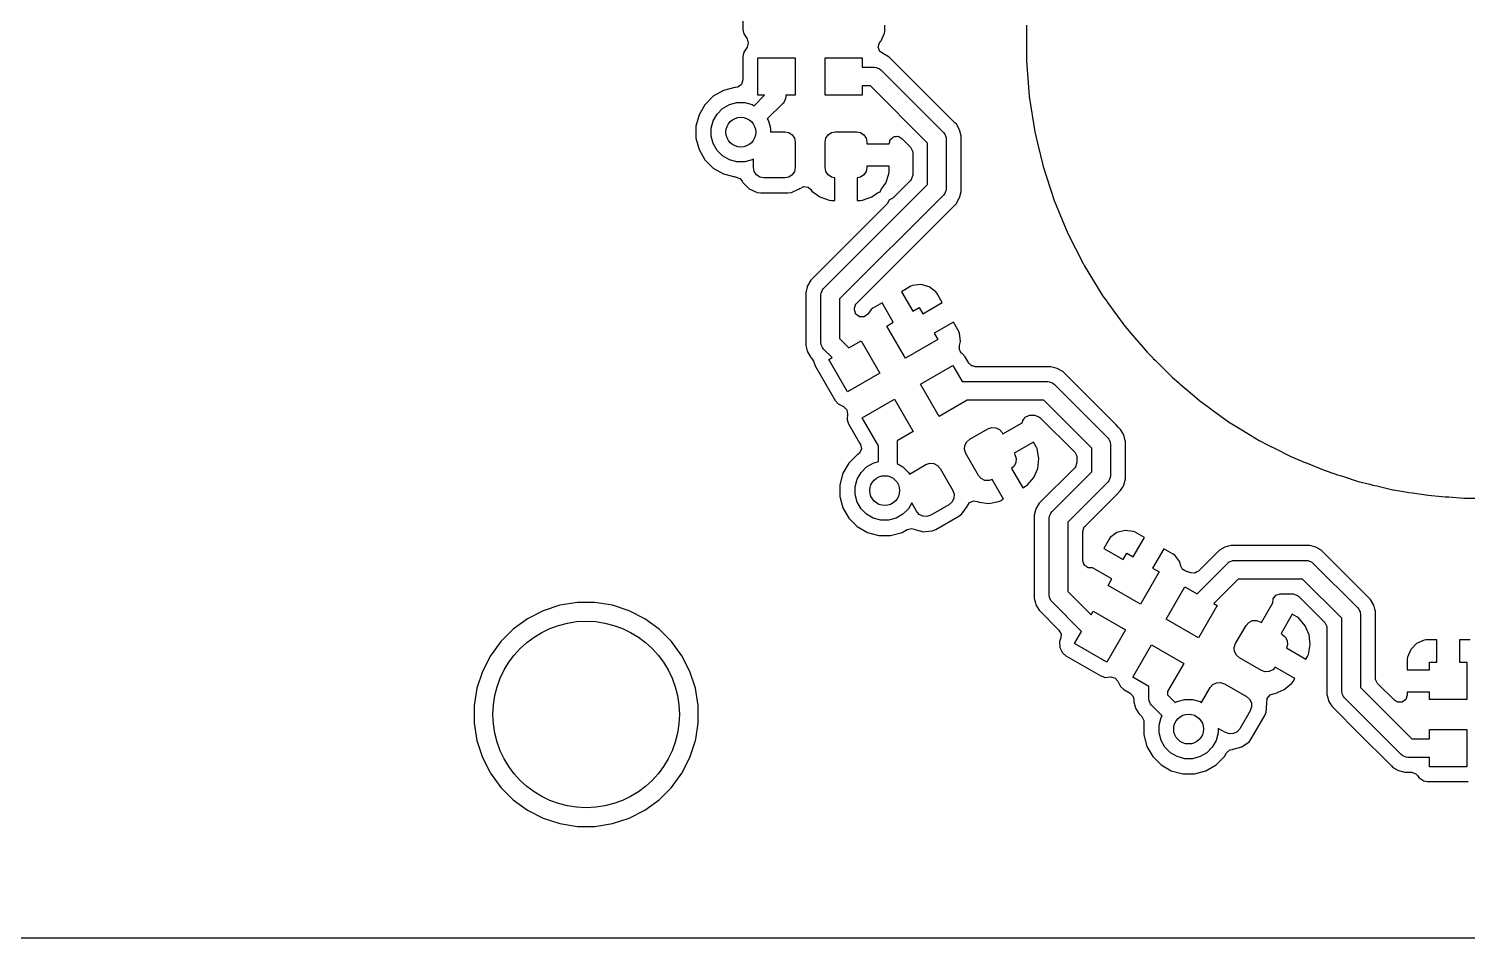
# Model space of a CAD drawing. Extents: x 0.79 to 7.64, y -5.35 to -0.98.
# Drawn here: x 6.399 to 7.158, y -5.354 to -4.874 of the extents above; entities that cross this region are included whole.
import ezdxf

# ---------------------------------------------------------------- set-up
doc = ezdxf.new("R2010")
doc.units = 0
doc.header["$MEASUREMENT"] = 0
doc.layers.add('BLACK', color=7, linetype='CONTINUOUS')

msp = doc.modelspace()

# ---------------------------------------------------------------- linework, layer by layer
at = {"layer": 'BLACK', "linetype": 'CONTINUOUS'}
for p, q in [((6.77557, -4.85355), (6.77557, -4.87479)), ((6.77557, -4.87479), (6.77557, -4.87479)), ((6.77557, -4.87479), (6.77603, -4.8771)), ((6.77603, -4.8771), (6.77603, -4.8771)), ((6.77603, -4.8771), (6.77779, -4.87972)), ((6.8485, -4.88081), (6.85028, -4.87677)), ((6.85028, -4.87677), (6.85039, -4.87578)), ((6.85039, -4.87578), (6.85039, -4.87245)), ((6.85039, -4.87578), (6.85039, -4.87578)), ((6.92518, -4.87246), (6.92518, -4.89133)), ((6.77603, -4.88668), (6.77557, -4.88899)), ((6.77779, -4.88406), (6.77603, -4.88668)), ((6.77603, -4.88668), (6.77603, -4.88668)), ((6.77779, -4.87972), (6.77844, -4.88204)), ((6.77844, -4.88204), (6.77779, -4.88406)), ((6.84701, -4.88412), (6.84763, -4.88179)), ((6.84787, -4.88637), (6.84701, -4.88412)), ((6.84763, -4.88179), (6.84814, -4.88116)), ((6.84962, -4.88751), (6.84787, -4.88637)), ((6.84814, -4.88116), (6.8485, -4.88081)), ((6.77557, -4.88899), (6.77557, -4.88899)), ((6.77557, -4.88899), (6.77557, -4.90144)), ((6.78346, -4.90945), (6.78346, -4.88976)), ((6.78346, -4.88976), (6.80315, -4.88976)), ((6.80315, -4.88976), (6.80315, -4.90945)), ((6.8189, -4.90945), (6.8189, -4.88976)), ((6.8189, -4.88976), (6.83858, -4.88976)), ((6.83858, -4.88976), (6.83858, -4.89469)), ((6.84959, -4.88757), (6.84962, -4.88751)), ((6.84983, -4.88766), (6.84959, -4.88757)), ((6.85275, -4.88935), (6.84983, -4.88766)), ((6.88582, -4.92242), (6.85275, -4.88935)), ((6.85275, -4.88935), (6.85275, -4.88935)), ((6.85275, -4.88935), (6.85275, -4.88935)), ((6.85275, -4.88935), (6.85275, -4.88935)), ((6.92518, -4.89133), (6.92665, -4.91006)), ((6.77557, -4.90144), (6.77483, -4.90373)), ((6.83858, -4.89469), (6.84488, -4.89469)), ((6.84488, -4.89469), (6.84584, -4.89478)), ((6.84584, -4.89478), (6.84584, -4.89478)), ((6.84584, -4.89478), (6.84636, -4.89499)), ((6.84636, -4.89499), (6.84762, -4.89551)), ((6.84762, -4.89551), (6.84762, -4.89551)), ((6.84762, -4.89551), (6.84836, -4.89613)), ((6.84836, -4.89613), (6.88143, -4.9292)), ((6.76535, -4.90695), (6.75996, -4.91006)), ((6.77137, -4.90534), (6.76535, -4.90695)), ((6.77167, -4.90534), (6.77137, -4.90534)), ((6.77288, -4.90515), (6.77167, -4.90534)), ((6.77483, -4.90373), (6.77288, -4.90515)), ((6.7815, -4.91501), (6.78705, -4.90945)), ((6.78705, -4.90945), (6.78346, -4.90945)), ((6.80315, -4.90945), (6.79823, -4.90945)), ((6.79823, -4.90945), (6.79823, -4.91016)), ((6.83858, -4.90945), (6.8189, -4.90945)), ((6.84284, -4.90453), (6.83858, -4.90453)), ((6.83858, -4.90453), (6.83858, -4.90945)), ((6.87303, -4.93472), (6.84284, -4.90453)), ((6.75556, -4.91447), (6.75245, -4.91986)), ((6.75996, -4.91006), (6.75556, -4.91447)), ((6.76199, -4.9194), (6.76489, -4.91649)), ((6.76489, -4.91649), (6.76845, -4.91443)), ((6.76845, -4.91443), (6.77242, -4.91337)), ((6.77242, -4.91337), (6.77654, -4.91337)), ((6.77654, -4.91337), (6.78051, -4.91443)), ((6.78051, -4.91443), (6.7815, -4.91501)), ((6.79679, -4.91364), (6.78846, -4.92196)), ((6.7974, -4.91289), (6.79679, -4.91364)), ((6.79813, -4.91112), (6.7974, -4.91289)), ((6.7974, -4.91289), (6.7974, -4.91289)), ((6.79823, -4.91016), (6.79813, -4.91112)), ((6.92665, -4.91006), (6.92666, -4.91014)), ((6.92666, -4.91014), (6.92666, -4.91014)), ((6.92666, -4.91014), (6.92961, -4.92878)), ((6.75245, -4.91986), (6.75084, -4.92587)), ((6.75887, -4.92693), (6.75993, -4.92296)), ((6.75993, -4.92296), (6.76199, -4.9194)), ((6.78846, -4.92196), (6.78903, -4.92296)), ((6.78903, -4.92296), (6.79009, -4.92693)), ((6.88739, -4.924), (6.88582, -4.92242)), ((6.88582, -4.92242), (6.88582, -4.92242)), ((6.88821, -4.92481), (6.88739, -4.924)), ((6.75084, -4.92587), (6.75084, -4.93209)), ((6.75084, -4.93209), (6.75245, -4.93811)), ((6.75887, -4.93104), (6.75887, -4.92693)), ((6.75993, -4.93501), (6.75887, -4.93104)), ((6.79009, -4.92693), (6.79009, -4.92874)), ((6.79009, -4.92874), (6.79764, -4.92874)), ((6.79764, -4.92874), (6.79975, -4.92916)), ((6.79975, -4.92916), (6.80154, -4.93035)), ((6.80154, -4.93035), (6.80273, -4.93214)), ((6.80273, -4.93214), (6.80315, -4.93425)), ((6.8189, -4.93425), (6.81932, -4.93214)), ((6.81932, -4.93214), (6.82051, -4.93035)), ((6.82051, -4.93035), (6.8223, -4.92916)), ((6.8223, -4.92916), (6.82441, -4.92874)), ((6.82441, -4.92874), (6.83543, -4.92874)), ((6.83543, -4.92874), (6.83754, -4.92916)), ((6.83754, -4.92916), (6.83933, -4.93035)), ((6.83933, -4.93035), (6.84053, -4.93214)), ((6.84053, -4.93214), (6.84094, -4.93425)), ((6.8535, -4.93272), (6.85424, -4.93219)), ((6.85424, -4.93219), (6.85488, -4.93154)), ((6.85488, -4.93154), (6.85519, -4.93149)), ((6.85519, -4.93149), (6.85545, -4.93131)), ((6.85545, -4.93131), (6.85636, -4.93131)), ((6.85636, -4.93131), (6.85726, -4.93116)), ((6.85726, -4.93116), (6.85754, -4.93131)), ((6.85754, -4.93131), (6.85786, -4.93131)), ((6.85786, -4.93131), (6.85941, -4.93226)), ((6.85941, -4.93226), (6.864, -4.93684)), ((6.88143, -4.9292), (6.88204, -4.92994)), ((6.88204, -4.92994), (6.88204, -4.92994)), ((6.88204, -4.92994), (6.88248, -4.93098)), ((6.88248, -4.93098), (6.88278, -4.93172)), ((6.88278, -4.93172), (6.88278, -4.93172)), ((6.88278, -4.93172), (6.88287, -4.93268)), ((6.88989, -4.92773), (6.88821, -4.92481)), ((6.89077, -4.93099), (6.88989, -4.92773)), ((6.89077, -4.96035), (6.89077, -4.93099)), ((6.92961, -4.92878), (6.92961, -4.92878)), ((6.92961, -4.92878), (6.93107, -4.93486)), ((6.75245, -4.93811), (6.75556, -4.9435)), ((6.76199, -4.93857), (6.75993, -4.93501)), ((6.76489, -4.94148), (6.76199, -4.93857)), ((6.80315, -4.93425), (6.80315, -4.94764)), ((6.8189, -4.94764), (6.8189, -4.93425)), ((6.84094, -4.93425), (6.84094, -4.93504)), ((6.84094, -4.93504), (6.85276, -4.93504)), ((6.85276, -4.93501), (6.85304, -4.93415)), ((6.85276, -4.93504), (6.85276, -4.93501)), ((6.85276, -4.93504), (6.85276, -4.93504)), ((6.85304, -4.93415), (6.85318, -4.93324)), ((6.85318, -4.93324), (6.8534, -4.93302)), ((6.8534, -4.93302), (6.8535, -4.93272)), ((6.864, -4.93684), (6.86509, -4.93899)), ((6.86509, -4.93899), (6.86514, -4.9396)), ((6.86514, -4.9396), (6.86514, -4.95174)), ((6.87303, -4.95662), (6.87303, -4.93472)), ((6.88287, -4.93268), (6.88287, -4.95866)), ((6.93107, -4.93486), (6.93402, -4.94713)), ((6.75556, -4.9435), (6.75996, -4.9479)), ((6.76845, -4.94353), (6.76489, -4.94148)), ((6.77242, -4.9446), (6.76845, -4.94353)), ((6.77654, -4.9446), (6.77242, -4.9446)), ((6.78051, -4.94353), (6.77654, -4.9446)), ((6.7811, -4.94319), (6.78051, -4.94353)), ((6.7811, -4.94764), (6.7811, -4.94319)), ((6.85276, -4.94685), (6.84094, -4.94685)), ((6.84094, -4.94685), (6.84094, -4.94764)), ((6.85276, -4.94972), (6.85276, -4.94685)), ((6.85276, -4.94685), (6.85276, -4.94685)), ((6.93402, -4.94713), (6.93985, -4.96508)), ((6.75996, -4.9479), (6.76535, -4.95101)), ((6.76535, -4.95101), (6.77137, -4.95262)), ((6.77137, -4.95262), (6.77166, -4.95262)), ((6.77166, -4.95262), (6.77396, -4.95337)), ((6.77396, -4.95337), (6.7752, -4.95487)), ((6.7752, -4.95487), (6.77546, -4.95545)), ((6.78152, -4.94975), (6.7811, -4.94764)), ((6.78272, -4.95154), (6.78152, -4.94975)), ((6.7845, -4.95273), (6.78272, -4.95154)), ((6.78661, -4.95315), (6.7845, -4.95273)), ((6.79764, -4.95315), (6.78661, -4.95315)), ((6.79975, -4.95273), (6.79764, -4.95315)), ((6.80154, -4.95154), (6.79975, -4.95273)), ((6.80273, -4.94975), (6.80154, -4.95154)), ((6.80315, -4.94764), (6.80273, -4.94975)), ((6.81932, -4.94975), (6.8189, -4.94764)), ((6.82051, -4.95154), (6.81932, -4.94975)), ((6.8223, -4.95273), (6.82051, -4.95154)), ((6.82402, -4.95307), (6.8223, -4.95273)), ((6.82402, -4.96496), (6.82402, -4.95307)), ((6.83754, -4.95273), (6.83583, -4.95307)), ((6.83583, -4.95307), (6.83583, -4.96496)), ((6.83933, -4.95154), (6.83754, -4.95273)), ((6.84053, -4.94975), (6.83933, -4.95154)), ((6.84094, -4.94764), (6.84053, -4.94975)), ((6.85092, -4.95582), (6.85265, -4.95089)), ((6.85265, -4.95089), (6.85276, -4.94972)), ((6.864, -4.95449), (6.85461, -4.96388)), ((6.86439, -4.95403), (6.864, -4.95449)), ((6.86514, -4.95174), (6.86439, -4.95403)), ((6.77546, -4.95545), (6.77546, -4.95545)), ((6.77546, -4.95545), (6.77881, -4.95879)), ((6.77881, -4.95879), (6.78309, -4.96079)), ((6.78309, -4.96079), (6.78504, -4.96104)), ((6.78504, -4.96104), (6.79921, -4.96104)), ((6.79921, -4.96104), (6.80116, -4.96079)), ((6.80116, -4.96079), (6.80483, -4.95907)), ((6.80116, -4.96079), (6.80116, -4.96079)), ((6.80483, -4.95907), (6.80545, -4.95879)), ((6.80545, -4.95879), (6.8055, -4.95873)), ((6.8055, -4.95873), (6.80559, -4.95869)), ((6.80559, -4.95869), (6.80572, -4.95859)), ((6.80572, -4.95859), (6.80574, -4.95861)), ((6.80574, -4.95861), (6.80765, -4.95764)), ((6.80765, -4.95764), (6.81003, -4.95802)), ((6.81003, -4.95802), (6.81139, -4.95917)), ((6.81139, -4.95917), (6.81202, -4.96003)), ((6.81202, -4.96003), (6.81202, -4.96003)), ((6.81202, -4.96003), (6.81622, -4.96313)), ((6.81817, -5.01148), (6.87303, -4.95662)), ((6.88143, -4.96214), (6.82657, -5.017)), ((6.84362, -4.96313), (6.84661, -4.96092)), ((6.84661, -4.96092), (6.84803, -4.96045)), ((6.84803, -4.96045), (6.84871, -4.95881)), ((6.84871, -4.95881), (6.85092, -4.95582)), ((6.88204, -4.9614), (6.88143, -4.96214)), ((6.88248, -4.96035), (6.88204, -4.9614)), ((6.88204, -4.9614), (6.88204, -4.9614)), ((6.88278, -4.95962), (6.88248, -4.96035)), ((6.88287, -4.95866), (6.88278, -4.95962)), ((6.88278, -4.95962), (6.88278, -4.95962)), ((6.88989, -4.96361), (6.89077, -4.96035)), ((6.85168, -4.96681), (6.8114, -5.00709)), ((6.81622, -4.96313), (6.82115, -4.96485)), ((6.82115, -4.96485), (6.82232, -4.96496)), ((6.82232, -4.96496), (6.82402, -4.96496)), ((6.83583, -4.96496), (6.83583, -4.96496)), ((6.83583, -4.96496), (6.83752, -4.96496)), ((6.83752, -4.96496), (6.83869, -4.96485)), ((6.83869, -4.96485), (6.84362, -4.96313)), ((6.83869, -4.96485), (6.83869, -4.96485)), ((6.84159, -5.01315), (6.88821, -4.96653)), ((6.85264, -4.96523), (6.85168, -4.96681)), ((6.85461, -4.96388), (6.85264, -4.96489)), ((6.85264, -4.96489), (6.85264, -4.96523)), ((6.88821, -4.96653), (6.88904, -4.96508)), ((6.88904, -4.96508), (6.88934, -4.96457)), ((6.88934, -4.96457), (6.88955, -4.96421)), ((6.88955, -4.96421), (6.88989, -4.96361)), ((6.93985, -4.96508), (6.94408, -4.97531)), ((6.94408, -4.97531), (6.94707, -4.98252)), ((6.94707, -4.98252), (6.95513, -4.99834)), ((6.95513, -4.99834), (6.95564, -4.99934)), ((6.95564, -4.99934), (6.95564, -4.99934)), ((6.95564, -4.99934), (6.9655, -5.01543)), ((6.8114, -5.00709), (6.80971, -5.01001)), ((6.8114, -5.00709), (6.8114, -5.00709)), ((6.80892, -5.01297), (6.80884, -5.01327)), ((6.80884, -5.01327), (6.80884, -5.03824)), ((6.80956, -5.01057), (6.80892, -5.01297)), ((6.80971, -5.01001), (6.80956, -5.01057)), ((6.81673, -5.01496), (6.81683, -5.014)), ((6.81673, -5.03993), (6.81673, -5.01496)), ((6.81683, -5.014), (6.81756, -5.01223)), ((6.81756, -5.01223), (6.81817, -5.01148)), ((6.81756, -5.01223), (6.81756, -5.01223)), ((6.83561, -5.01913), (6.84159, -5.01315)), ((6.8642, -5.0103), (6.85927, -5.01315)), ((6.85927, -5.01315), (6.86517, -5.02338)), ((6.86512, -5.0099), (6.8642, -5.0103)), ((6.86951, -5.00943), (6.86512, -5.0099)), ((6.86512, -5.0099), (6.86512, -5.0099)), ((6.87377, -5.01057), (6.86951, -5.00943)), ((6.87734, -5.01318), (6.87377, -5.01057)), ((6.87377, -5.01057), (6.87377, -5.01057)), ((6.87793, -5.01398), (6.87734, -5.01318)), ((6.88078, -5.01891), (6.87793, -5.01398)), ((6.9655, -5.01543), (6.96749, -5.01817)), ((6.82657, -5.017), (6.82657, -5.03789)), ((6.83447, -5.02188), (6.83521, -5.01959)), ((6.83447, -5.02265), (6.83447, -5.02188)), ((6.83521, -5.02493), (6.83447, -5.02265)), ((6.83521, -5.01959), (6.83561, -5.01913)), ((6.8433, -5.0225), (6.84151, -5.02495)), ((6.8441, -5.0219), (6.8433, -5.0225)), ((6.84904, -5.01905), (6.8441, -5.0219)), ((6.85494, -5.02928), (6.84904, -5.01905)), ((6.86517, -5.02338), (6.86858, -5.02141)), ((6.86858, -5.02141), (6.87055, -5.02482)), ((6.87055, -5.02482), (6.88078, -5.01891)), ((6.88078, -5.01891), (6.88078, -5.01891)), ((6.96749, -5.01817), (6.96757, -5.01827)), ((6.96757, -5.01827), (6.96763, -5.01837)), ((6.96763, -5.01837), (6.96791, -5.01875)), ((6.96791, -5.01875), (6.96793, -5.01877)), ((6.96793, -5.01877), (6.96793, -5.01877)), ((6.96793, -5.01877), (6.97659, -5.0307)), ((6.83715, -5.02635), (6.83521, -5.02493)), ((6.83956, -5.02636), (6.83715, -5.02635)), ((6.84151, -5.02495), (6.83956, -5.02636)), ((6.85153, -5.03125), (6.85494, -5.02928)), ((6.88668, -5.02914), (6.87646, -5.03505)), ((6.88953, -5.03408), (6.88668, -5.02914)), ((6.97659, -5.0307), (6.97659, -5.0307)), ((6.97659, -5.0307), (6.97907, -5.0336)), ((6.80884, -5.03824), (6.80884, -5.04162)), ((6.82657, -5.03789), (6.8315, -5.04282)), ((6.86138, -5.0483), (6.85153, -5.03125)), ((6.87842, -5.03846), (6.86138, -5.0483)), ((6.87646, -5.03505), (6.87842, -5.03846)), ((6.88993, -5.03499), (6.88953, -5.03408)), ((6.8904, -5.03938), (6.88993, -5.03499)), ((6.88993, -5.03499), (6.88993, -5.03499)), ((6.97907, -5.0336), (6.97925, -5.03384)), ((6.97925, -5.03384), (6.97994, -5.03462)), ((6.97994, -5.03462), (6.98676, -5.0426)), ((6.80884, -5.04162), (6.80955, -5.04427)), ((6.80955, -5.04427), (6.80971, -5.04488)), ((6.80971, -5.04488), (6.8114, -5.0478)), ((6.81683, -5.04089), (6.81673, -5.03993)), ((6.81694, -5.04117), (6.81683, -5.04089)), ((6.81683, -5.04089), (6.81683, -5.04089)), ((6.81756, -5.04266), (6.81694, -5.04117)), ((6.81817, -5.04341), (6.81756, -5.04266)), ((6.81756, -5.04266), (6.81756, -5.04266)), ((6.82268, -5.04791), (6.81817, -5.04341)), ((6.8315, -5.04282), (6.8379, -5.03913)), ((6.8379, -5.03913), (6.84774, -5.05617)), ((6.88967, -5.0426), (6.88981, -5.04217)), ((6.88983, -5.04307), (6.88967, -5.0426)), ((6.88981, -5.04161), (6.8904, -5.03938)), ((6.88981, -5.04217), (6.88981, -5.04161)), ((6.88984, -5.04373), (6.88983, -5.04307)), ((6.89021, -5.04427), (6.88984, -5.04373)), ((6.89041, -5.04489), (6.89021, -5.04427)), ((6.8904, -5.03938), (6.8904, -5.03938)), ((6.89088, -5.04555), (6.89041, -5.04489)), ((6.8912, -5.04571), (6.89088, -5.04555)), ((6.89275, -5.04747), (6.8912, -5.04571)), ((6.98676, -5.0426), (6.98885, -5.04505)), ((6.98885, -5.04505), (6.99168, -5.04788)), ((6.8114, -5.0478), (6.8114, -5.0478)), ((6.8114, -5.0478), (6.8114, -5.0478)), ((6.8114, -5.0478), (6.81184, -5.04824)), ((6.81184, -5.04824), (6.81278, -5.04974)), ((6.81278, -5.04974), (6.81362, -5.05224)), ((6.81362, -5.05224), (6.81362, -5.05224)), ((6.81362, -5.05224), (6.82424, -5.07064)), ((6.82085, -5.04897), (6.82268, -5.04791)), ((6.83069, -5.06602), (6.82085, -5.04897)), ((6.86925, -5.06194), (6.8863, -5.05209)), ((6.8863, -5.05209), (6.89122, -5.06062)), ((6.89475, -5.05094), (6.89275, -5.04747)), ((6.89486, -5.0511), (6.89475, -5.05094)), ((6.89574, -5.05198), (6.89486, -5.0511)), ((6.89639, -5.05219), (6.89574, -5.05198)), ((6.8968, -5.05253), (6.89639, -5.05219)), ((6.89743, -5.05253), (6.8968, -5.05253)), ((6.89803, -5.05272), (6.89743, -5.05253)), ((6.93809, -5.05272), (6.89803, -5.05272)), ((6.94009, -5.05326), (6.93809, -5.05272)), ((6.93809, -5.05272), (6.93809, -5.05272)), ((6.94135, -5.0536), (6.94009, -5.05326)), ((6.94427, -5.05529), (6.94135, -5.0536)), ((6.94135, -5.0536), (6.94135, -5.0536)), ((6.99168, -5.04788), (6.99168, -5.04788)), ((6.99168, -5.04788), (6.99176, -5.04796)), ((6.99176, -5.04796), (6.99208, -5.04832)), ((6.99208, -5.04832), (6.99312, -5.04932)), ((6.99312, -5.04932), (6.99315, -5.04935)), ((6.99315, -5.04935), (6.99315, -5.04935)), ((6.99315, -5.04935), (6.99849, -5.05468)), ((6.84774, -5.05617), (6.83069, -5.06602)), ((6.89122, -5.06062), (6.93641, -5.06062)), ((6.93641, -5.06062), (6.93737, -5.06071)), ((6.93737, -5.06071), (6.93737, -5.06071)), ((6.93737, -5.06071), (6.93789, -5.06093)), ((6.93789, -5.06093), (6.93914, -5.06145)), ((6.97244, -5.08345), (6.94427, -5.05529)), ((6.94427, -5.05529), (6.94427, -5.05529)), ((6.94427, -5.05529), (6.94427, -5.05529)), ((6.94427, -5.05529), (6.94427, -5.05529)), ((6.99849, -5.05468), (7.0022, -5.05839)), ((7.0022, -5.05839), (7.00548, -5.06119)), ((7.00548, -5.06119), (7.00556, -5.06127)), ((7.00556, -5.06127), (7.00604, -5.06172)), ((6.87909, -5.07898), (6.86925, -5.06194)), ((6.93914, -5.06145), (6.93914, -5.06145)), ((6.93914, -5.06145), (6.93989, -5.06206)), ((6.93989, -5.06206), (6.96805, -5.09022)), ((7.00604, -5.06172), (7.00738, -5.06282)), ((7.00738, -5.06282), (7.01383, -5.06833)), ((7.01383, -5.06833), (7.01655, -5.07065)), ((6.82424, -5.07064), (6.82579, -5.0724)), ((6.82579, -5.0724), (6.82861, -5.07379)), ((6.82861, -5.07379), (6.82861, -5.07379)), ((6.82861, -5.07379), (6.82863, -5.0738)), ((6.82863, -5.0738), (6.83035, -5.07548)), ((6.83035, -5.07548), (6.83079, -5.07755)), ((6.83857, -5.07965), (6.85561, -5.06981)), ((6.85561, -5.06981), (6.86546, -5.08686)), ((6.89386, -5.07046), (6.87909, -5.07898)), ((6.93437, -5.07046), (6.89386, -5.07046)), ((6.95965, -5.09574), (6.93437, -5.07046)), ((7.01655, -5.07065), (7.01655, -5.07065)), ((7.01655, -5.07065), (7.02029, -5.07337)), ((7.02029, -5.07337), (7.02038, -5.07344)), ((7.02038, -5.07344), (7.02102, -5.07396)), ((7.02102, -5.07396), (7.02261, -5.07506)), ((7.02261, -5.07506), (7.02265, -5.07508)), ((7.02265, -5.07508), (7.02265, -5.07508)), ((7.02265, -5.07508), (7.03182, -5.08174)), ((6.83079, -5.07755), (6.83059, -5.0807)), ((6.83059, -5.0807), (6.83059, -5.0807)), ((6.83059, -5.0807), (6.83134, -5.08293)), ((6.83134, -5.08293), (6.83134, -5.08293)), ((6.83134, -5.08293), (6.8347, -5.08875)), ((6.84709, -5.09442), (6.83857, -5.07965)), ((6.91272, -5.08819), (6.92295, -5.08229)), ((6.92295, -5.08229), (6.92323, -5.08124)), ((6.92323, -5.08124), (6.92329, -5.08115)), ((6.92329, -5.08105), (6.92394, -5.08015)), ((6.92329, -5.08115), (6.92329, -5.08105)), ((6.92394, -5.08015), (6.92454, -5.07922)), ((6.92454, -5.07922), (6.92464, -5.07919)), ((6.92464, -5.07919), (6.92471, -5.0791)), ((6.92471, -5.0791), (6.92576, -5.07876)), ((6.92576, -5.07876), (6.92679, -5.07836)), ((6.92679, -5.07836), (6.927, -5.07835)), ((6.927, -5.07835), (6.92948, -5.07835)), ((6.92948, -5.07835), (6.93177, -5.0791)), ((6.93177, -5.0791), (6.93224, -5.0795)), ((6.93224, -5.0795), (6.95061, -5.09787)), ((6.97375, -5.08476), (6.97244, -5.08345)), ((6.97244, -5.08345), (6.97244, -5.08345)), ((7.03182, -5.08174), (7.03613, -5.08439)), ((6.8347, -5.08875), (6.83733, -5.09331)), ((6.86546, -5.08686), (6.85693, -5.09178)), ((6.89364, -5.09242), (6.89525, -5.09101)), ((6.89525, -5.09101), (6.9048, -5.08549)), ((6.9048, -5.08549), (6.90684, -5.0848)), ((6.90684, -5.0848), (6.90898, -5.08494)), ((6.90898, -5.08494), (6.91091, -5.08589)), ((6.91091, -5.08589), (6.91233, -5.08751)), ((6.91233, -5.08751), (6.91272, -5.08819)), ((6.96805, -5.09022), (6.96866, -5.09097)), ((6.96866, -5.09097), (6.96866, -5.09097)), ((6.96866, -5.09097), (6.96909, -5.09201)), ((6.97482, -5.08583), (6.97375, -5.08476)), ((6.97651, -5.08875), (6.97482, -5.08583)), ((6.97731, -5.09176), (6.97651, -5.08875)), ((7.03613, -5.08439), (7.03695, -5.08495)), ((7.03695, -5.08495), (7.03873, -5.08598)), ((7.03873, -5.08598), (7.04791, -5.09161)), ((7.04791, -5.09161), (7.05271, -5.09405)), ((6.83588, -5.09919), (6.83148, -5.10359)), ((6.83614, -5.09904), (6.83588, -5.09919)), ((6.83588, -5.09919), (6.83588, -5.09919)), ((6.83709, -5.09827), (6.83614, -5.09904)), ((6.83807, -5.09607), (6.83709, -5.09827)), ((6.83733, -5.09331), (6.83757, -5.09372)), ((6.83757, -5.09372), (6.83807, -5.09607)), ((6.84709, -5.10283), (6.84709, -5.09442)), ((6.85693, -5.09178), (6.85693, -5.10386)), ((6.89255, -5.0965), (6.89269, -5.09435)), ((6.89324, -5.09853), (6.89255, -5.0965)), ((6.89269, -5.09435), (6.89364, -5.09242)), ((6.89993, -5.11013), (6.89324, -5.09853)), ((6.92886, -5.09252), (6.91863, -5.09842)), ((6.91863, -5.09842), (6.91902, -5.0991)), ((6.91902, -5.0991), (6.91971, -5.10114)), ((6.93029, -5.095), (6.92886, -5.09252)), ((6.92886, -5.09252), (6.92886, -5.09252)), ((6.93078, -5.09607), (6.93029, -5.095)), ((6.93029, -5.095), (6.93029, -5.095)), ((6.93176, -5.1012), (6.93078, -5.09607)), ((6.93078, -5.09607), (6.93078, -5.09607)), ((6.95061, -5.09787), (6.9517, -5.10001)), ((6.95965, -5.1082), (6.95965, -5.09574)), ((6.96909, -5.09201), (6.9693, -5.09252)), ((6.9693, -5.09252), (6.96939, -5.09274)), ((6.96939, -5.09274), (6.96949, -5.0937)), ((6.96949, -5.0937), (6.96949, -5.11024)), ((6.97738, -5.09201), (6.97731, -5.09176)), ((6.97738, -5.10831), (6.97738, -5.09201)), ((7.05271, -5.09405), (7.0537, -5.09462)), ((7.0537, -5.09462), (7.05563, -5.09554)), ((7.05563, -5.09554), (7.06472, -5.10017)), ((6.83148, -5.10359), (6.82836, -5.10898)), ((6.8379, -5.10852), (6.84081, -5.10562)), ((6.84081, -5.10562), (6.84437, -5.10356)), ((6.84437, -5.10356), (6.84709, -5.10283)), ((6.85693, -5.10386), (6.85998, -5.10562)), ((6.85998, -5.10562), (6.86289, -5.10852)), ((6.86339, -5.1094), (6.87207, -5.10439)), ((6.87207, -5.10439), (6.87411, -5.1037)), ((6.87411, -5.1037), (6.87625, -5.10384)), ((6.87625, -5.10384), (6.87818, -5.10479)), ((6.87818, -5.10479), (6.8796, -5.10641)), ((6.8796, -5.10641), (6.88629, -5.118)), ((6.91862, -5.10521), (6.91731, -5.10637)), ((6.91731, -5.10637), (6.92325, -5.11666)), ((6.91957, -5.10329), (6.91862, -5.10521)), ((6.91971, -5.10114), (6.91957, -5.10329)), ((6.92908, -5.11118), (6.93117, -5.10639)), ((6.93117, -5.10639), (6.93176, -5.1012)), ((6.93117, -5.10639), (6.93117, -5.10639)), ((6.93176, -5.1012), (6.93176, -5.1012)), ((6.95061, -5.10607), (6.93187, -5.12481)), ((6.95101, -5.1056), (6.95061, -5.10607)), ((6.95175, -5.10331), (6.95101, -5.1056)), ((6.9517, -5.10001), (6.95175, -5.10062)), ((6.95175, -5.10062), (6.95175, -5.10331)), ((7.06472, -5.10017), (7.07, -5.10236)), ((7.07, -5.10236), (7.07118, -5.10292)), ((7.07118, -5.10292), (7.07321, -5.10369)), ((7.07321, -5.10369), (7.08216, -5.1074)), ((6.82836, -5.10898), (6.82675, -5.115)), ((6.83478, -5.11605), (6.83584, -5.11208)), ((6.83584, -5.11208), (6.8379, -5.10852)), ((6.86289, -5.10852), (6.86339, -5.1094)), ((6.90135, -5.11174), (6.89993, -5.11013)), ((6.90328, -5.1127), (6.90135, -5.11174)), ((6.90542, -5.11284), (6.90328, -5.1127)), ((6.90708, -5.11227), (6.90542, -5.11284)), ((6.91302, -5.12257), (6.90708, -5.11227)), ((6.92568, -5.11514), (6.92908, -5.11118)), ((6.93865, -5.1292), (6.95965, -5.1082)), ((6.96805, -5.11372), (6.94705, -5.13472)), ((6.96866, -5.11297), (6.96805, -5.11372)), ((6.96939, -5.1112), (6.96866, -5.11297)), ((6.96949, -5.11024), (6.96939, -5.1112)), ((6.96939, -5.1112), (6.96939, -5.1112)), ((6.97651, -5.11518), (6.97738, -5.11192)), ((6.97738, -5.10855), (6.97738, -5.10831)), ((6.97738, -5.10831), (6.97738, -5.10831)), ((6.97738, -5.11192), (6.97738, -5.10855)), ((7.08216, -5.1074), (7.08792, -5.10927)), ((7.08792, -5.10927), (7.08927, -5.10978)), ((7.08927, -5.10978), (7.09136, -5.11038)), ((7.09136, -5.11038), (7.10011, -5.11323)), ((7.10011, -5.11323), (7.10633, -5.11472)), ((6.82675, -5.115), (6.82675, -5.12122)), ((6.82675, -5.12122), (6.82836, -5.12724)), ((6.83478, -5.12017), (6.83478, -5.11605)), ((6.83584, -5.12414), (6.83478, -5.12017)), ((6.88629, -5.118), (6.88698, -5.12004)), ((6.88698, -5.12004), (6.88684, -5.12218)), ((6.92325, -5.11666), (6.92472, -5.11582)), ((6.92472, -5.11582), (6.92568, -5.11514)), ((6.92472, -5.11582), (6.92472, -5.11582)), ((6.95608, -5.13684), (6.97244, -5.12049)), ((6.97244, -5.12049), (6.97482, -5.1181)), ((6.97244, -5.12049), (6.97244, -5.12049)), ((6.97482, -5.1181), (6.97612, -5.11586)), ((6.97612, -5.11586), (6.97651, -5.11518)), ((7.10633, -5.11472), (7.10786, -5.11516)), ((7.10786, -5.11516), (7.10996, -5.11559)), ((7.10996, -5.11559), (7.11846, -5.11763)), ((7.11846, -5.11763), (7.11846, -5.11763)), ((7.11846, -5.11763), (7.11846, -5.11763)), ((7.11846, -5.11763), (7.11883, -5.11769)), ((7.11883, -5.11769), (7.12514, -5.11869)), ((7.12514, -5.11869), (7.12681, -5.11903)), ((7.12681, -5.11903), (7.12889, -5.11929)), ((7.12889, -5.11929), (7.1371, -5.12059)), ((7.1371, -5.12059), (7.14421, -5.12115)), ((7.14421, -5.12115), (7.14602, -5.12137)), ((7.14602, -5.12137), (7.14804, -5.12145)), ((7.14804, -5.12145), (7.15592, -5.12207)), ((7.15592, -5.12207), (7.15592, -5.12207)), ((7.15592, -5.12207), (7.16342, -5.12207)), ((6.82836, -5.12724), (6.83148, -5.13263)), ((6.8379, -5.1277), (6.83584, -5.12414)), ((6.84081, -5.1306), (6.8379, -5.1277)), ((6.86289, -5.1277), (6.85998, -5.1306)), ((6.86466, -5.12463), (6.86289, -5.1277)), ((6.8672, -5.12902), (6.86466, -5.12463)), ((6.86862, -5.13064), (6.8672, -5.12902)), ((6.88427, -5.12553), (6.87473, -5.13104)), ((6.88589, -5.12411), (6.88427, -5.12553)), ((6.88684, -5.12218), (6.88589, -5.12411)), ((6.89114, -5.13038), (6.89385, -5.12651)), ((6.89385, -5.12651), (6.89388, -5.12643)), ((6.89388, -5.12643), (6.89393, -5.12635)), ((6.89393, -5.12635), (6.894, -5.1262)), ((6.894, -5.1262), (6.89402, -5.12621)), ((6.89402, -5.12621), (6.89519, -5.12441)), ((6.89519, -5.12441), (6.89744, -5.12355)), ((6.89744, -5.12355), (6.8992, -5.12387)), ((6.8992, -5.12387), (6.90017, -5.12429)), ((6.90017, -5.12429), (6.90536, -5.12488)), ((6.90536, -5.12488), (6.91049, -5.12391)), ((6.90536, -5.12488), (6.90536, -5.12488)), ((6.91049, -5.12391), (6.91156, -5.12342)), ((6.91156, -5.12342), (6.91302, -5.12257)), ((6.93001, -5.12838), (6.92931, -5.13099)), ((6.93018, -5.12773), (6.93001, -5.12838)), ((6.93187, -5.12481), (6.93018, -5.12773)), ((6.93018, -5.12773), (6.93018, -5.12773)), ((6.93018, -5.12773), (6.93018, -5.12773)), ((6.93187, -5.12481), (6.93187, -5.12481)), ((6.93803, -5.12994), (6.93865, -5.1292)), ((6.83148, -5.13263), (6.83588, -5.13703)), ((6.83588, -5.13703), (6.84127, -5.14014)), ((6.84437, -5.13266), (6.84081, -5.1306)), ((6.84834, -5.13372), (6.84437, -5.13266)), ((6.85245, -5.13372), (6.84834, -5.13372)), ((6.85642, -5.13266), (6.85245, -5.13372)), ((6.85998, -5.1306), (6.85642, -5.13266)), ((6.87054, -5.13159), (6.86862, -5.13064)), ((6.87269, -5.13173), (6.87054, -5.13159)), ((6.87473, -5.13104), (6.87269, -5.13173)), ((6.87731, -5.13866), (6.88958, -5.13158)), ((6.88958, -5.13158), (6.89114, -5.13038)), ((6.92931, -5.13099), (6.92931, -5.17168)), ((6.9372, -5.13268), (6.9373, -5.13172)), ((6.9372, -5.17337), (6.9372, -5.13268)), ((6.9373, -5.13172), (6.93736, -5.13158)), ((6.93736, -5.13158), (6.93767, -5.13082)), ((6.93767, -5.13082), (6.93803, -5.12994)), ((6.93803, -5.12994), (6.93803, -5.12994)), ((6.94705, -5.13472), (6.94705, -5.17133)), ((6.95569, -5.13731), (6.95608, -5.13684)), ((6.84127, -5.14014), (6.84728, -5.14175)), ((6.84728, -5.14175), (6.84728, -5.14175)), ((6.84728, -5.14175), (6.85351, -5.14175)), ((6.85351, -5.14175), (6.85952, -5.14014)), ((6.85351, -5.14175), (6.85351, -5.14175)), ((6.85952, -5.14014), (6.86224, -5.13857)), ((6.86224, -5.13857), (6.8646, -5.13807)), ((6.8646, -5.13807), (6.86587, -5.13854)), ((6.86587, -5.13854), (6.86591, -5.13846)), ((6.86591, -5.13846), (6.86622, -5.13861)), ((6.86622, -5.13861), (6.86622, -5.13861)), ((6.86622, -5.13861), (6.87078, -5.13983)), ((6.87078, -5.13983), (6.87199, -5.13972)), ((6.87078, -5.13983), (6.87078, -5.13983)), ((6.87078, -5.13983), (6.87078, -5.13983)), ((6.87199, -5.13972), (6.87549, -5.13942)), ((6.87549, -5.13942), (6.87731, -5.13866)), ((6.95494, -5.1396), (6.95569, -5.13731)), ((6.95494, -5.14861), (6.95494, -5.1396)), ((6.96875, -5.14367), (6.9659, -5.14861)), ((6.96935, -5.14287), (6.96875, -5.14367)), ((6.96875, -5.14367), (6.96875, -5.14367)), ((6.97291, -5.14027), (6.96935, -5.14287)), ((6.96935, -5.14287), (6.96935, -5.14287)), ((6.97718, -5.13912), (6.97291, -5.14027)), ((6.98157, -5.1396), (6.97718, -5.13912)), ((6.97718, -5.13912), (6.97718, -5.13912)), ((6.98151, -5.15307), (6.98742, -5.14284)), ((6.98248, -5.13999), (6.98157, -5.1396)), ((6.98157, -5.1396), (6.98157, -5.1396)), ((6.98742, -5.14284), (6.98248, -5.13999)), ((6.95494, -5.15511), (6.95494, -5.14861)), ((6.9659, -5.14861), (6.97613, -5.15451)), ((6.9659, -5.14861), (6.9659, -5.14861)), ((6.97613, -5.15451), (6.9781, -5.1511)), ((6.9781, -5.1511), (6.98151, -5.15307)), ((6.99765, -5.14875), (6.99174, -5.15898)), ((7.00258, -5.1516), (6.99765, -5.14875)), ((6.99765, -5.14875), (6.99765, -5.14875)), ((7.00338, -5.15219), (7.00258, -5.1516)), ((7.00258, -5.1516), (7.00258, -5.1516)), ((7.00599, -5.15576), (7.00338, -5.15219)), ((7.00338, -5.15219), (7.00338, -5.15219)), ((7.02694, -5.14959), (7.01592, -5.16061)), ((7.02987, -5.1479), (7.02694, -5.14959)), ((7.02694, -5.14959), (7.02694, -5.14959)), ((7.03113, -5.14756), (7.02987, -5.1479)), ((7.03313, -5.14703), (7.03113, -5.14756)), ((7.0365, -5.14703), (7.03313, -5.14703)), ((7.07452, -5.14703), (7.0365, -5.14703)), ((7.07652, -5.14756), (7.07452, -5.14703)), ((7.07778, -5.1479), (7.07652, -5.14756)), ((7.0807, -5.14959), (7.07778, -5.1479)), ((7.07778, -5.1479), (7.07778, -5.1479)), ((7.10671, -5.1756), (7.0807, -5.14959)), ((7.0807, -5.14959), (7.0807, -5.14959)), ((7.0807, -5.14959), (7.0807, -5.14959)), ((6.95557, -5.15723), (6.95494, -5.15511)), ((6.95565, -5.1573), (6.95557, -5.15723)), ((6.95569, -5.1574), (6.95565, -5.1573)), ((6.95658, -5.15805), (6.95569, -5.1574)), ((6.95744, -5.15875), (6.95658, -5.15805)), ((6.95755, -5.15876), (6.95744, -5.15875)), ((6.95763, -5.15882), (6.95755, -5.15876)), ((6.95874, -5.15882), (6.95763, -5.15882)), ((6.95985, -5.15888), (6.95874, -5.15882)), ((6.96, -5.15884), (6.95985, -5.15888)), ((6.97023, -5.16474), (6.96, -5.15884)), ((6.99174, -5.15898), (6.99515, -5.16095)), ((7.00658, -5.15798), (7.00599, -5.15576)), ((7.00703, -5.15874), (7.00658, -5.15798)), ((7.00722, -5.1593), (7.00703, -5.15874)), ((7.00748, -5.15948), (7.00722, -5.1593)), ((7.00767, -5.1598), (7.00748, -5.15948)), ((7.00847, -5.16018), (7.00767, -5.1598)), ((7.01518, -5.17251), (7.03133, -5.15636)), ((7.03133, -5.15636), (7.03208, -5.15575)), ((7.03208, -5.15575), (7.03362, -5.15511)), ((7.03208, -5.15575), (7.03208, -5.15575)), ((7.03362, -5.15511), (7.03385, -5.15502)), ((7.03385, -5.15502), (7.03481, -5.15492)), ((7.03385, -5.15502), (7.03385, -5.15502)), ((7.03481, -5.15492), (7.07283, -5.15492)), ((7.07283, -5.15492), (7.07379, -5.15502)), ((7.07379, -5.15502), (7.07379, -5.15502)), ((7.07379, -5.15502), (7.07403, -5.15511)), ((7.07403, -5.15511), (7.07557, -5.15575)), ((7.07557, -5.15575), (7.07557, -5.15575)), ((7.07557, -5.15575), (7.07631, -5.15636)), ((7.07631, -5.15636), (7.09994, -5.17998)), ((6.96826, -5.16815), (6.97023, -5.16474)), ((6.99515, -5.16095), (6.98531, -5.17799)), ((7.00919, -5.1607), (7.00847, -5.16018)), ((7.00968, -5.16085), (7.00919, -5.1607)), ((7.00984, -5.16084), (7.00968, -5.16085)), ((7.01196, -5.16156), (7.00984, -5.16084)), ((7.01201, -5.16157), (7.01196, -5.16156)), ((7.01378, -5.1617), (7.01201, -5.16157)), ((7.01409, -5.16155), (7.01378, -5.1617)), ((7.01442, -5.16155), (7.01409, -5.16155)), ((7.01513, -5.16101), (7.01442, -5.16155)), ((7.01592, -5.16061), (7.01513, -5.16101)), ((7.03685, -5.16476), (7.02401, -5.17761)), ((7.0708, -5.16476), (7.03685, -5.16476)), ((7.09154, -5.1855), (7.0708, -5.16476)), ((6.92931, -5.17168), (6.92931, -5.17506)), ((6.92931, -5.17506), (6.92993, -5.17737)), ((6.9373, -5.17433), (6.9372, -5.17337)), ((6.93733, -5.17442), (6.9373, -5.17433)), ((6.9373, -5.17433), (6.9373, -5.17433)), ((6.93803, -5.17611), (6.93733, -5.17442)), ((6.94705, -5.17133), (6.95933, -5.18362)), ((6.98531, -5.17799), (6.96826, -5.16815)), ((6.99895, -5.18587), (7.00879, -5.16882)), ((7.00879, -5.16882), (7.01518, -5.17251)), ((7.05516, -5.17737), (7.05528, -5.17516)), ((7.05528, -5.17516), (7.0568, -5.17329)), ((7.0568, -5.17329), (7.05892, -5.17266)), ((7.05892, -5.17266), (7.06591, -5.17266)), ((7.06591, -5.17266), (7.0682, -5.1734)), ((7.0682, -5.1734), (7.06867, -5.1738)), ((7.06867, -5.1738), (7.0825, -5.18763)), ((6.67024, -5.18147), (6.66195, -5.1857)), ((6.67908, -5.1786), (6.67024, -5.18147)), ((6.68826, -5.17715), (6.67908, -5.1786)), ((6.69756, -5.17715), (6.68826, -5.17715)), ((6.68826, -5.17715), (6.68826, -5.17715)), ((6.70675, -5.1786), (6.69756, -5.17715)), ((6.69756, -5.17715), (6.69756, -5.17715)), ((6.71559, -5.18147), (6.70675, -5.1786)), ((6.72388, -5.1857), (6.71559, -5.18147)), ((6.92993, -5.17737), (6.93018, -5.17832)), ((6.93018, -5.17832), (6.93187, -5.18124)), ((6.93187, -5.18124), (6.93187, -5.18124)), ((6.93187, -5.18124), (6.94233, -5.1917)), ((6.93865, -5.17685), (6.93803, -5.17611)), ((6.93803, -5.17611), (6.93803, -5.17611)), ((6.95424, -5.19244), (6.93865, -5.17685)), ((6.95933, -5.18362), (6.96039, -5.18179)), ((6.96039, -5.18179), (6.97743, -5.19163)), ((7.02584, -5.17866), (7.01599, -5.19571)), ((7.02401, -5.17761), (7.02584, -5.17866)), ((7.04922, -5.18767), (7.05516, -5.17737)), ((7.09994, -5.17998), (7.10055, -5.18073)), ((7.10055, -5.18073), (7.10055, -5.18073)), ((7.10055, -5.18073), (7.10086, -5.18147)), ((7.10086, -5.18147), (7.10113, -5.18213)), ((7.10113, -5.18213), (7.10128, -5.1825)), ((7.10128, -5.1825), (7.10138, -5.18346)), ((7.1084, -5.17852), (7.10671, -5.1756)), ((7.10671, -5.1756), (7.10671, -5.1756)), ((7.10671, -5.1756), (7.10671, -5.1756)), ((7.10896, -5.1806), (7.1084, -5.17852)), ((7.1084, -5.17852), (7.1084, -5.17852)), ((7.1084, -5.17852), (7.1084, -5.17852)), ((7.10913, -5.18124), (7.10896, -5.1806)), ((7.10927, -5.18178), (7.10913, -5.18124)), ((7.10927, -5.2069), (7.10927, -5.18178)), ((7.10927, -5.18178), (7.10927, -5.18178)), ((6.66195, -5.1857), (6.65443, -5.19116)), ((6.7314, -5.19116), (6.72388, -5.1857)), ((6.72388, -5.1857), (6.72388, -5.1857)), ((6.72388, -5.1857), (6.72388, -5.1857)), ((7.01599, -5.19571), (6.99895, -5.18587)), ((7.03549, -5.19884), (7.04101, -5.18929)), ((7.04101, -5.18929), (7.04242, -5.18768)), ((7.04242, -5.18768), (7.04435, -5.18673)), ((7.04435, -5.18673), (7.0465, -5.18659)), ((7.0465, -5.18659), (7.04853, -5.18728)), ((7.04853, -5.18728), (7.04922, -5.18767)), ((7.06535, -5.18335), (7.05945, -5.19358)), ((7.06784, -5.18478), (7.06535, -5.18335)), ((7.0688, -5.18546), (7.06784, -5.18478)), ((7.0722, -5.18942), (7.0688, -5.18546)), ((7.07429, -5.19421), (7.0722, -5.18942)), ((7.0825, -5.18763), (7.08359, -5.18978)), ((7.08359, -5.18978), (7.08364, -5.19039)), ((7.09154, -5.22402), (7.09154, -5.1855)), ((7.10138, -5.18346), (7.10138, -5.22198)), ((6.64785, -5.19774), (6.64239, -5.20526)), ((6.65443, -5.19116), (6.64785, -5.19774)), ((6.73797, -5.19774), (6.7314, -5.19116)), ((6.74344, -5.20526), (6.73797, -5.19774)), ((6.94233, -5.1917), (6.94343, -5.19385)), ((6.94327, -5.19571), (6.94256, -5.19779)), ((6.94256, -5.19779), (6.94256, -5.19779)), ((6.94256, -5.19779), (6.94277, -5.20092)), ((6.94343, -5.19385), (6.94327, -5.19571)), ((6.95054, -5.19884), (6.95424, -5.19244)), ((6.97743, -5.19163), (6.96759, -5.20868)), ((7.05945, -5.19358), (7.06013, -5.19397)), ((7.06013, -5.19397), (7.06174, -5.19539)), ((7.06174, -5.19539), (7.0627, -5.19732)), ((7.0627, -5.19732), (7.06284, -5.19946)), ((7.07488, -5.1994), (7.07429, -5.19421)), ((7.07429, -5.19421), (7.07429, -5.19421)), ((7.08364, -5.19039), (7.08364, -5.22233)), ((7.13504, -5.19696), (7.131, -5.19875)), ((7.13603, -5.19685), (7.13504, -5.19696)), ((7.14173, -5.19685), (7.13603, -5.19685)), ((7.13603, -5.19685), (7.13603, -5.19685)), ((7.14173, -5.20866), (7.14173, -5.19685)), ((7.14173, -5.19685), (7.14173, -5.19685)), ((7.15924, -5.19685), (7.15354, -5.19685)), ((7.15354, -5.19685), (7.15354, -5.19685)), ((7.15354, -5.19685), (7.15354, -5.20866)), ((6.64239, -5.20526), (6.63817, -5.21354)), ((6.74766, -5.21354), (6.74344, -5.20526)), ((6.94277, -5.20092), (6.94416, -5.20374)), ((6.94416, -5.20374), (6.94592, -5.20528)), ((6.94592, -5.20528), (6.96432, -5.2159)), ((6.96759, -5.20868), (6.95054, -5.19884)), ((6.98123, -5.21655), (6.99107, -5.19951)), ((6.99107, -5.19951), (7.00812, -5.20935)), ((7.0348, -5.20088), (7.03549, -5.19884)), ((7.03494, -5.20302), (7.0348, -5.20088)), ((7.03589, -5.20495), (7.03494, -5.20302)), ((7.03751, -5.20637), (7.03589, -5.20495)), ((7.06284, -5.19946), (7.06227, -5.20112)), ((7.06227, -5.20112), (7.07257, -5.20706)), ((7.07342, -5.2056), (7.07391, -5.20453)), ((7.07391, -5.20453), (7.07488, -5.1994)), ((7.07391, -5.20453), (7.07391, -5.20453)), ((7.07488, -5.1994), (7.07488, -5.1994)), ((7.12788, -5.20187), (7.1261, -5.20591)), ((7.131, -5.19875), (7.12788, -5.20187)), ((7.00812, -5.20935), (6.99959, -5.22411)), ((7.0491, -5.21306), (7.03751, -5.20637)), ((7.05114, -5.21375), (7.0491, -5.21306)), ((7.05521, -5.21266), (7.05329, -5.21361)), ((7.05637, -5.21135), (7.05521, -5.21266)), ((7.06666, -5.21729), (7.05637, -5.21135)), ((7.07257, -5.20706), (7.07342, -5.2056)), ((7.07342, -5.2056), (7.07342, -5.2056)), ((7.10927, -5.21709), (7.10927, -5.2069)), ((7.1261, -5.20591), (7.12598, -5.2069)), ((7.12598, -5.2069), (7.12598, -5.2126)), ((7.12598, -5.2126), (7.12598, -5.2126)), ((7.12598, -5.2126), (7.1378, -5.2126)), ((7.1378, -5.2126), (7.1378, -5.20866)), ((7.1378, -5.20866), (7.14173, -5.20866)), ((7.15354, -5.20866), (7.15748, -5.20866)), ((7.15748, -5.20866), (7.15748, -5.22835)), ((6.63817, -5.21354), (6.63529, -5.22239)), ((6.75036, -5.22185), (6.74766, -5.21354)), ((6.96432, -5.2159), (6.96432, -5.2159)), ((6.96432, -5.2159), (6.96432, -5.2159)), ((6.96432, -5.2159), (6.9654, -5.21627)), ((6.9654, -5.21627), (6.96654, -5.21666)), ((6.96654, -5.21666), (6.96967, -5.21645)), ((6.96967, -5.21645), (6.96967, -5.21645)), ((6.96967, -5.21645), (6.96969, -5.21645)), ((6.96969, -5.21645), (6.97203, -5.21704)), ((6.97203, -5.21704), (6.97345, -5.21862)), ((6.97345, -5.21862), (6.97345, -5.21864)), ((6.97345, -5.21864), (6.97345, -5.21864)), ((6.97345, -5.21864), (6.97484, -5.22145)), ((6.98975, -5.22147), (6.98123, -5.21655)), ((7.02211, -5.22203), (7.02353, -5.22041)), ((7.02353, -5.22041), (7.02545, -5.21946)), ((7.02545, -5.21946), (7.0276, -5.21932)), ((7.0276, -5.21932), (7.02964, -5.22001)), ((7.02964, -5.22001), (7.04123, -5.2267)), ((7.05329, -5.21361), (7.05114, -5.21375)), ((7.06118, -5.22312), (7.06514, -5.21972)), ((7.06514, -5.21972), (7.06582, -5.21876)), ((7.06514, -5.21972), (7.06514, -5.21972)), ((7.06582, -5.21876), (7.06666, -5.21729)), ((7.06582, -5.21876), (7.06582, -5.21876)), ((7.06666, -5.21729), (7.06666, -5.21729)), ((7.10932, -5.2177), (7.10927, -5.21709)), ((7.11041, -5.21985), (7.10932, -5.2177)), ((7.11933, -5.22877), (7.11041, -5.21985)), ((6.63529, -5.22239), (6.63384, -5.23157)), ((6.75053, -5.22239), (6.75036, -5.22185)), ((6.75199, -5.23157), (6.75053, -5.22239)), ((6.97484, -5.22145), (6.97638, -5.2228)), ((6.97638, -5.2228), (6.97661, -5.223)), ((6.97661, -5.223), (6.97991, -5.22491)), ((6.97991, -5.22491), (6.98152, -5.2267)), ((6.98152, -5.2267), (6.98186, -5.22828)), ((6.98186, -5.22828), (6.98186, -5.2296)), ((6.98975, -5.22792), (6.98975, -5.22147)), ((6.98985, -5.22888), (6.98975, -5.22792)), ((6.99959, -5.22411), (6.99959, -5.22588)), ((6.99959, -5.22588), (7.00368, -5.22997)), ((7.01757, -5.22988), (7.02211, -5.22203)), ((7.04123, -5.2267), (7.04285, -5.22812)), ((7.04285, -5.22812), (7.0438, -5.23005)), ((7.05203, -5.22995), (7.05214, -5.22781)), ((7.05214, -5.22781), (7.05366, -5.22593)), ((7.05366, -5.22593), (7.05534, -5.22533)), ((7.05534, -5.22533), (7.05639, -5.22521)), ((7.05639, -5.22521), (7.06118, -5.22312)), ((7.06118, -5.22312), (7.06118, -5.22312)), ((7.08364, -5.22233), (7.08364, -5.2257)), ((7.08364, -5.2257), (7.08427, -5.22804)), ((7.08427, -5.22804), (7.08452, -5.22896)), ((7.09163, -5.22498), (7.09154, -5.22402)), ((7.09178, -5.22533), (7.09163, -5.22498)), ((7.09163, -5.22498), (7.09163, -5.22498)), ((7.09236, -5.22675), (7.09178, -5.22533)), ((7.09237, -5.22675), (7.09236, -5.22675)), ((7.09298, -5.2275), (7.09237, -5.22675)), ((7.1229, -5.25742), (7.09298, -5.2275)), ((7.10138, -5.22198), (7.12842, -5.24902)), ((7.12524, -5.2283), (7.12329, -5.22972)), ((7.12598, -5.22601), (7.12524, -5.2283)), ((7.1378, -5.22441), (7.12598, -5.22441)), ((7.12598, -5.22441), (7.12598, -5.22441)), ((7.12598, -5.22441), (7.12598, -5.22601)), ((7.1378, -5.22835), (7.1378, -5.22441)), ((6.63384, -5.23157), (6.63384, -5.24087)), ((6.75199, -5.24087), (6.75199, -5.23157)), ((6.98186, -5.2296), (6.98255, -5.2322)), ((6.98255, -5.2322), (6.98273, -5.23286)), ((6.98273, -5.23286), (6.98442, -5.23578)), ((6.98442, -5.23578), (6.98442, -5.23578)), ((6.98442, -5.23578), (6.98598, -5.23735)), ((6.98994, -5.22911), (6.98985, -5.22888)), ((6.98985, -5.22888), (6.98985, -5.22888)), ((6.99058, -5.23065), (6.98994, -5.22911)), ((6.99119, -5.2314), (6.99058, -5.23065)), ((6.99058, -5.23065), (6.99058, -5.23065)), ((6.99672, -5.23693), (6.99119, -5.2314)), ((7.00368, -5.22997), (7.00467, -5.22939)), ((7.00467, -5.22939), (7.00865, -5.22833)), ((7.00865, -5.22833), (7.01276, -5.22833)), ((7.01276, -5.22833), (7.01673, -5.22939)), ((7.01673, -5.22939), (7.01757, -5.22988)), ((7.04325, -5.23423), (7.03773, -5.24378)), ((7.04394, -5.23219), (7.04325, -5.23423)), ((7.0438, -5.23005), (7.04394, -5.23219)), ((7.05087, -5.23682), (7.05162, -5.235)), ((7.05162, -5.235), (7.05203, -5.23029)), ((7.05202, -5.23011), (7.052, -5.22995)), ((7.052, -5.22995), (7.05203, -5.22995)), ((7.05201, -5.23021), (7.05202, -5.23011)), ((7.05203, -5.23029), (7.05201, -5.23021)), ((7.08452, -5.22896), (7.0862, -5.23188)), ((7.0862, -5.23188), (7.0862, -5.23188)), ((7.0862, -5.23188), (7.0862, -5.23188)), ((7.0862, -5.23188), (7.0862, -5.23188)), ((7.0862, -5.23188), (7.10124, -5.24692)), ((7.12088, -5.22972), (7.11933, -5.22877)), ((7.12329, -5.22972), (7.12088, -5.22972)), ((7.15748, -5.22835), (7.1378, -5.22835)), ((6.63384, -5.24087), (6.63529, -5.25005)), ((6.75067, -5.24922), (6.75199, -5.24087)), ((6.98598, -5.23735), (6.98707, -5.23949)), ((6.98709, -5.24061), (6.98706, -5.24083)), ((6.98706, -5.24083), (6.98706, -5.24083)), ((6.98706, -5.24083), (6.98706, -5.24706)), ((6.98707, -5.23949), (6.98709, -5.24061)), ((6.99509, -5.24189), (6.99615, -5.23792)), ((6.99509, -5.246), (6.99509, -5.24189)), ((6.99615, -5.23792), (6.99672, -5.23693)), ((7.04379, -5.24908), (7.05087, -5.23682)), ((6.63529, -5.25005), (6.63817, -5.2589)), ((6.74766, -5.2589), (6.75053, -5.25005)), ((6.75053, -5.25005), (6.75067, -5.24922)), ((6.98706, -5.24706), (6.98867, -5.25307)), ((6.99615, -5.24997), (6.99509, -5.246)), ((6.99821, -5.25353), (6.99615, -5.24997)), ((7.02525, -5.24997), (7.02319, -5.25353)), ((7.02631, -5.246), (7.02525, -5.24997)), ((7.03021, -5.24579), (7.02631, -5.24355)), ((7.02631, -5.24355), (7.02631, -5.246)), ((7.03224, -5.24649), (7.03021, -5.24579)), ((7.03439, -5.24635), (7.03224, -5.24649)), ((7.03632, -5.24539), (7.03439, -5.24635)), ((7.03773, -5.24378), (7.03632, -5.24539)), ((7.03871, -5.25336), (7.04259, -5.25065)), ((7.04259, -5.25065), (7.04379, -5.24908)), ((7.10124, -5.24692), (7.11612, -5.26181)), ((7.12842, -5.24902), (7.1378, -5.24902)), ((7.1378, -5.24902), (7.1378, -5.24409)), ((7.1378, -5.24409), (7.15748, -5.24409)), ((7.15748, -5.24409), (7.15748, -5.26378)), ((6.98867, -5.25307), (6.99178, -5.25846)), ((6.99178, -5.25846), (6.99618, -5.26286)), ((7.00111, -5.25644), (6.99821, -5.25353)), ((7.00467, -5.25849), (7.00111, -5.25644)), ((7.00865, -5.25956), (7.00467, -5.25849)), ((7.01673, -5.25849), (7.01276, -5.25956)), ((7.02029, -5.25644), (7.01673, -5.25849)), ((7.02319, -5.25353), (7.02029, -5.25644)), ((7.02522, -5.26286), (7.02962, -5.25846)), ((7.02962, -5.25846), (7.03073, -5.25654)), ((7.03073, -5.25654), (7.03252, -5.25493)), ((7.03252, -5.25493), (7.03382, -5.25471)), ((7.03381, -5.25461), (7.03415, -5.25458)), ((7.03382, -5.25471), (7.03381, -5.25461)), ((7.03415, -5.25458), (7.03871, -5.25336)), ((7.03415, -5.25458), (7.03415, -5.25458)), ((7.03415, -5.25458), (7.03415, -5.25458)), ((7.12364, -5.25803), (7.1229, -5.25742)), ((7.12468, -5.25846), (7.12364, -5.25803)), ((7.12364, -5.25803), (7.12364, -5.25803)), ((7.12542, -5.25876), (7.12468, -5.25846)), ((6.63817, -5.2589), (6.64222, -5.26686)), ((6.74344, -5.26718), (6.74766, -5.2589)), ((6.99618, -5.26286), (7.00158, -5.26597)), ((7.00158, -5.26597), (7.00759, -5.26758)), ((7.01276, -5.25956), (7.00865, -5.25956)), ((7.01381, -5.26758), (7.01983, -5.26597)), ((7.01983, -5.26597), (7.02522, -5.26286)), ((7.11612, -5.26181), (7.11612, -5.26181)), ((7.11612, -5.26181), (7.11612, -5.26181)), ((7.11612, -5.26181), (7.1177, -5.26338)), ((7.1177, -5.26338), (7.11851, -5.26419)), ((7.11851, -5.26419), (7.12143, -5.26588)), ((7.12143, -5.26588), (7.12469, -5.26675)), ((7.12638, -5.25886), (7.12542, -5.25876)), ((7.12542, -5.25876), (7.12542, -5.25876)), ((7.1378, -5.25886), (7.12638, -5.25886)), ((7.1378, -5.26378), (7.1378, -5.25886)), ((7.15748, -5.26378), (7.1378, -5.26378)), ((6.64222, -5.26686), (6.64239, -5.26718)), ((6.64239, -5.26718), (6.64785, -5.27471)), ((6.73797, -5.27471), (6.74344, -5.26718)), ((7.00759, -5.26758), (7.00759, -5.26758)), ((7.00759, -5.26758), (7.01381, -5.26758)), ((7.01381, -5.26758), (7.01381, -5.26758)), ((7.12469, -5.26675), (7.12807, -5.26675)), ((7.12807, -5.26675), (7.1282, -5.26675)), ((7.1282, -5.26675), (7.1305, -5.2675)), ((7.1305, -5.2675), (7.13145, -5.26848)), ((7.13145, -5.26848), (7.1321, -5.26947)), ((7.1321, -5.26947), (7.13472, -5.27122)), ((7.13472, -5.27122), (7.13647, -5.27156)), ((7.13647, -5.27156), (7.13702, -5.27167)), ((7.13702, -5.27167), (7.13702, -5.27167)), ((7.13702, -5.27167), (7.13702, -5.27167)), ((7.13702, -5.27167), (7.13702, -5.27167)), ((7.13702, -5.27167), (7.15826, -5.27167)), ((6.64785, -5.27471), (6.65443, -5.28128)), ((6.65443, -5.28128), (6.66195, -5.28675)), ((6.72388, -5.28675), (6.7314, -5.28128)), ((6.7314, -5.28128), (6.73797, -5.27471)), ((6.66195, -5.28675), (6.67024, -5.29097)), ((6.71559, -5.29097), (6.72388, -5.28675)), ((6.67024, -5.29097), (6.67908, -5.29384)), ((6.67908, -5.29384), (6.67908, -5.29384)), ((6.67908, -5.29384), (6.67908, -5.29384)), ((6.67908, -5.29384), (6.68826, -5.2953)), ((6.68826, -5.2953), (6.68826, -5.2953)), ((6.68826, -5.2953), (6.69756, -5.2953)), ((6.69756, -5.2953), (6.70675, -5.29384)), ((6.70675, -5.29384), (6.71559, -5.29097)), ((6.70675, -5.29384), (6.70675, -5.29384)), ((6.70675, -5.29384), (6.70675, -5.29384)), ((7.44077, -5.35431), (0.98442, -5.35431))]:
    msp.add_line(p, q, dxfattribs=at)
at = {"layer": 'BLACK'}
for centre, radius in [((6.77448, -4.92898), 0.00787), ((6.85039, -5.11811), 0.00787), ((6.69291, -5.23622), 0.04921), ((7.0107, -5.24394), 0.00787)]:
    msp.add_circle(centre, radius, dxfattribs=at)

doc.saveas('drawing.dxf')
